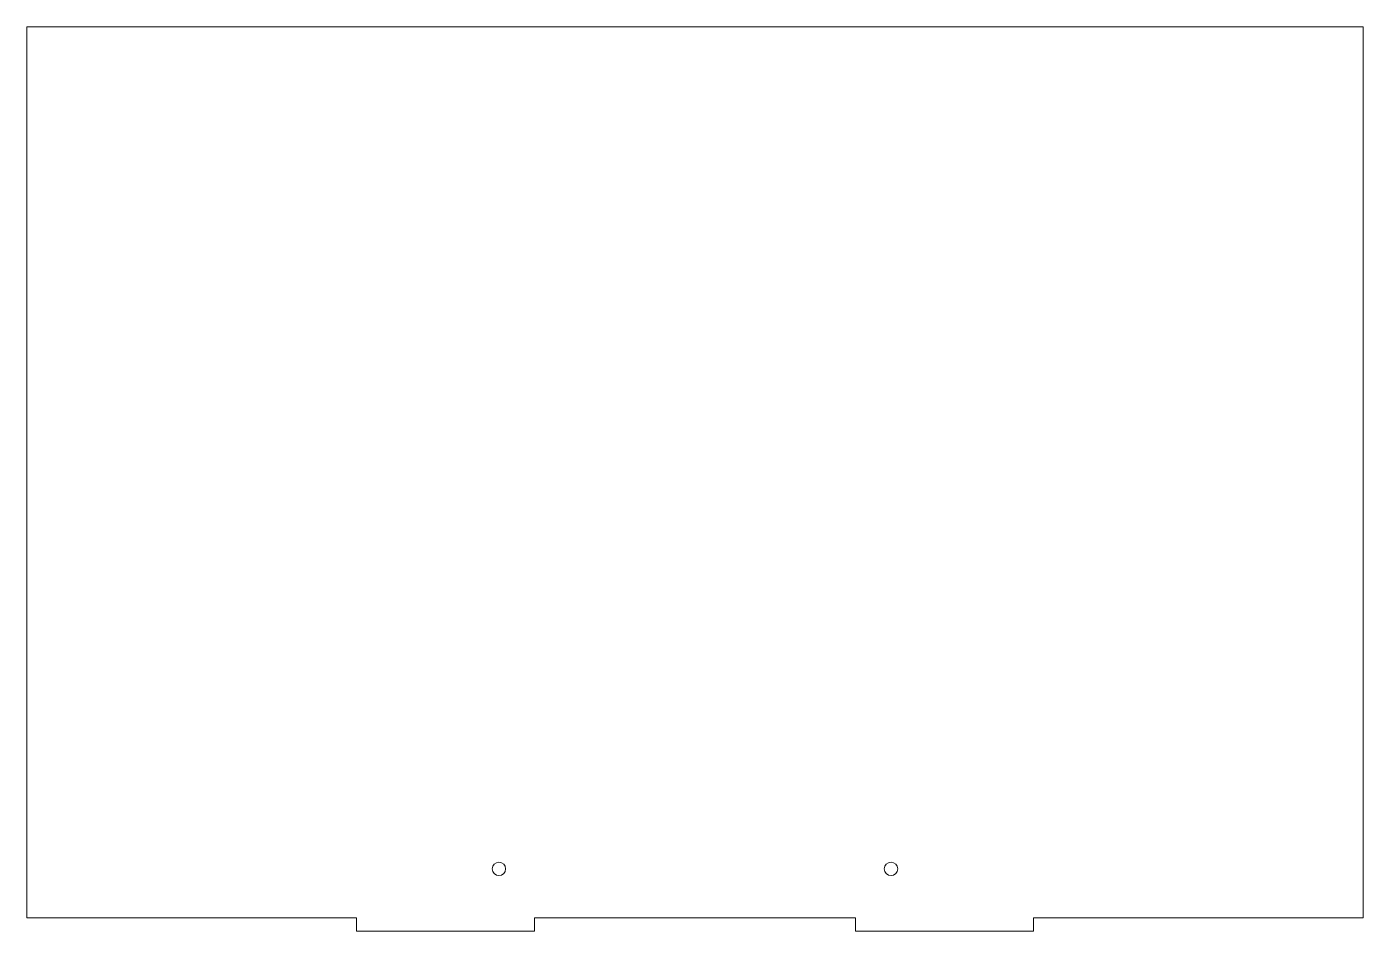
# Model space of a CAD drawing. Header units: millimetres. Extents: x -172 to 128, y -9 to 194.
import ezdxf

# ---------------------------------------------------------------- set-up
doc = ezdxf.new("R2010")
doc.units = ezdxf.units.MM

msp = doc.modelspace()

# ---------------------------------------------------------------- linework, layer by layer
at = {"color": 7, "linetype": 'Continuous', "lineweight": 15}
for p, q in [((-172.05, 194.33), (-172.05, -5.67)), ((-172.05, 194.33), (127.95, 194.33)), ((127.95, 194.33), (127.95, -5.67)), ((-172.05, -5.67), (-98.05, -5.67)), ((-98.05, -5.67), (-98.05, -8.67)), ((-58.05, -5.67), (-58.05, -8.67)), ((-58.05, -5.67), (13.95, -5.67)), ((13.95, -5.67), (13.95, -8.67)), ((53.95, -5.67), (127.95, -5.67)), ((53.95, -5.67), (53.95, -8.67)), ((-98.05, -8.67), (-58.05, -8.67)), ((53.95, -8.67), (13.95, -8.67))]:
    msp.add_line(p, q, dxfattribs=at)
for centre in [(-66.05, 5.33), (21.95, 5.33)]:
    msp.add_circle(centre, 1.5, dxfattribs=at)

doc.saveas('drawing.dxf')
